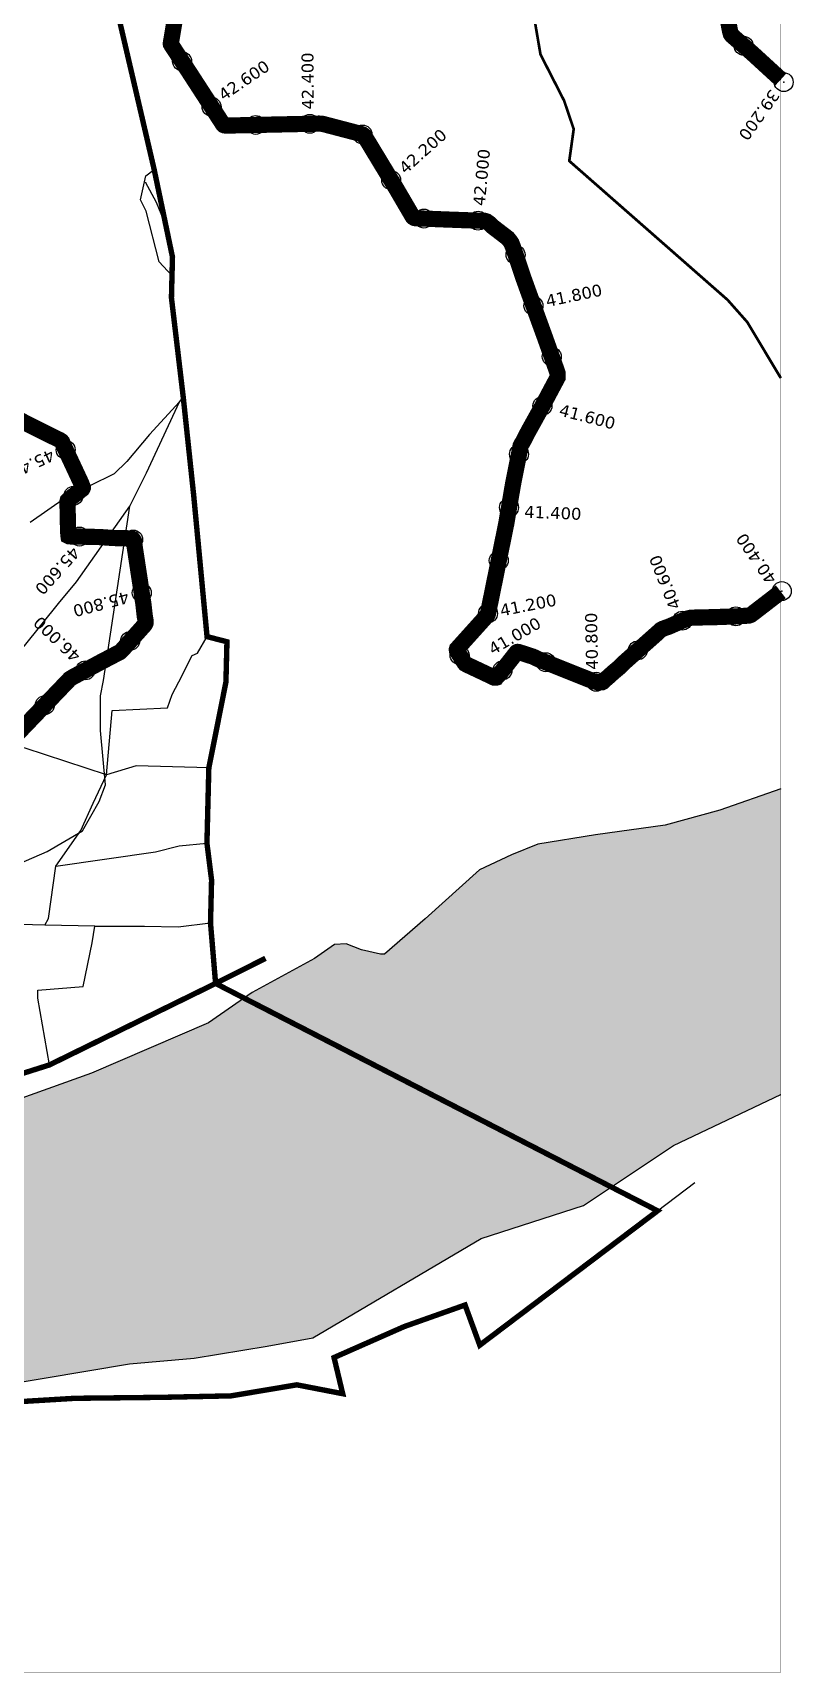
# Model space of a CAD drawing. Header units: inches. Extents: x 381014 to 397336, y 1838559 to 1849522.
# Drawn here: x 387382 to 388787, y 1838559 to 1841591 of the extents above; entities that cross this region are included whole.
import ezdxf

# ---------------------------------------------------------------- set-up
doc = ezdxf.new("R2010")
doc.units = ezdxf.units.IN
doc.header["$MEASUREMENT"] = 0
doc.header["$PDMODE"] = 32
doc.header["$PDSIZE"] = 35
for name, color, linetype in [('BND', 6, 'Continuous'), ('FRL', 3, 'Continuous'), ('NALA', 4, 'Continuous'), ('points', 161, 'Continuous'), ('ROAD', 1, 'Continuous'), ('ROADS', 50, 'Continuous'), ('SY.AREA', 7, 'Continuous')]:
    doc.layers.add(name, color=color, linetype=linetype)
doc.styles.get("Standard").update_dxf_attribs({"font": 'verdana.ttf'})

msp = doc.modelspace()

# ---------------------------------------------------------------- hatches: boundary and pattern name
h = msp.add_hatch()
h.set_pattern_fill('DASH', color=4, scale=500, angle=45)
h.paths.add_polyline_path([(388451, 1839456.8), (388566, 1839533.4), (388764.6, 1839627.8), (388764.6, 1840193.1), (388651.7, 1840153.5), (388550.7, 1840125.9), (388422.1, 1840107.6), (388315.5, 1840090.3), (388267, 1840070.6), (388208, 1840043.1), (388107, 1839952.7), (388030.7, 1839885.8), (387989.9, 1839894.9), (387961.6, 1839906.4), (387939.7, 1839905.1), (387902.5, 1839879.4), (387787.8, 1839816.4), (387772.7, 1839805.8)])
h.paths.add_polyline_path([(387490.6, 1839667.2), (387271.9, 1839588.7), (387053.1, 1839523), (386750.8, 1839429.1), (386619.7, 1839389.3), (386412.6, 1839330.1), (386257, 1839312.1), (386131, 1839313.4), (386061.6, 1839312.1), (385958.9, 1839324.9), (385856.2, 1839340.8), (385803.7, 1839365.4), (385776.7, 1839367), (385728.9, 1839370.2), (385666.9, 1839365.4), (385546.3, 1839361.8), (385530.7, 1839380.5), (385511.6, 1839382.9), (385489.3, 1839378.9), (385320.8, 1839396.6), (384973.2, 1839431.9), (384691.7, 1839436.7), (384639.6, 1839425.9), (384631, 1839409.7), (384606.9, 1839406.6), (384606.7, 1839405.5), (384454, 1839422.3), (384211.5, 1839496.4), (384038.2, 1839567.8), (383876.1, 1839675.9), (383766.9, 1839732.3), (383620.2, 1839824.7), (383568.5, 1839862.4), (383475, 1839969.7), (383347.6, 1840109.2), (383210.5, 1840248.2), (383043.3, 1840405.5), (382951.8, 1840496.9), (382812.5, 1840698), (382768.8, 1840763.5), (382727, 1840807.2), (382689.3, 1840854.8), (382659.4, 1840902.5), (382572.6, 1840983.4), (382548, 1841001.9), (382509.7, 1841020.4), (382473.9, 1841036.4), (382449.2, 1841043.8), (382414.7, 1841043.8), (382403.6, 1841038.9), (382366.8, 1841016.3), (382320.6, 1841019.6), (382299.9, 1841029), (382285.2, 1841034.9), (382270.3, 1841069.7), (382235.7, 1841140.3), (382233.2, 1841157.6), (382218.4, 1841206.9), (382218.4, 1841229.1), (382218.4, 1841269.7), (382214.7, 1841289.5), (382196.2, 1841365.1), (382194.9, 1841382.3), (382188.8, 1841418.1), (382181.4, 1841441.5), (382175.2, 1841463.7), (382167.8, 1841488.4), (382157.9, 1841508.1), (382132, 1841542.6), (382095.8, 1841609.8), (382067.6, 1841624.5), (382040.6, 1841631.8), (381989, 1841641.8), (381941.9, 1841666.8), (381925.2, 1841694.3), (381913.2, 1841728.9), (381885.7, 1841819.8), (381860.5, 1841928.9), (381859, 1841963), (381860.5, 1841992.3), (381882.1, 1842041.3), (381908.4, 1842121.8), (381915.6, 1842150.5), (381916.8, 1842172.1), (381908.4, 1842199.6), (381875.3, 1842269), (381865.7, 1842297.6), (381844.7, 1842335.7), (381821.8, 1842381.8), (381818, 1842437.1), (381812.2, 1842571.1), (381812.2, 1842645.5), (381818, 1842779.4), (381819.9, 1842857.6), (381835.1, 1842926.2), (381842.8, 1843075.5), (381837.1, 1843144.2), (381825.6, 1843199.4), (381797, 1843308.1), (381794.3, 1843356.2), (381785.9, 1843407.5), (381779.9, 1843469.5), (381770.4, 1843551.7), (381766.8, 1843698.6), (381759.4, 1843754.7), (381528.5, 1843776.8), (381324.9, 1843792.6), (381330.9, 1843655.6), (381348.5, 1843538.7), (381406.4, 1843204.5), (381427.2, 1843118), (381444.9, 1842896.9), (381490.1, 1842511), (381515.8, 1842328.4), (381541.3, 1842152.2), (381625.4, 1842051.3), (381644.8, 1841996.5), (381683.5, 1841927.1), (381698.1, 1841890), (381706.2, 1841848.1), (381706.2, 1841793.2), (381703, 1841666.6), (381725.6, 1841523.1), (381745, 1841410.2), (381762.7, 1841332.7), (381772.4, 1841274.7), (381783.7, 1841215), (381804.7, 1841158.5), (381885.8, 1841027.5), (381890.9, 1840970.9), (381904.1, 1840945.6), (381922.3, 1840918.3), (381944.6, 1840888.9), (381984.1, 1840845.4), (382067.9, 1840717.8), (382204.5, 1840565.2), (382288.3, 1840481.8), (382319.9, 1840433.9), (382347.5, 1840401.3), (382362.8, 1840378.9), (382390.3, 1840337.2), (382486.1, 1840296.4), (382532, 1840263.8), (382557.5, 1840237.4), (382590.7, 1840185.5), (382612.4, 1840149.3), (382645.5, 1840112.1), (382685.8, 1840086.3), (382734.4, 1840036.8), (382779.8, 1839993.4), (382838.8, 1839938.7), (382866.7, 1839905.7), (382931, 1839840.8), (382950.6, 1839794.4), (382998.2, 1839728.3), (383021.9, 1839679.8), (383041.6, 1839657), (383066.4, 1839638.5), (383092.2, 1839609.6), (383146, 1839521.8), (383230.4, 1839422.7), (383300.5, 1839363.2), (383351.5, 1839325.2), (383419, 1839286.7), (383500.2, 1839236.9), (383636.7, 1839211.5), (383757.6, 1839162.1), (383807, 1839124.3), (383841.7, 1839089.7), (383891.1, 1839047.7), (383925.8, 1839026.6), (384066.7, 1838990.9), (384297, 1838951.8), (384446.8, 1838919.1), (384529, 1838924.4), (384578.6, 1838939.1), (384622.9, 1838958.1), (384703.1, 1838953.9), (384975.7, 1838918.9), (385028.3, 1838895.6), (385074.9, 1838872.4), (385120.2, 1838851.1), (385227.6, 1838825.7), (385379, 1838824.7), (385407.7, 1838833.2), (385470.6, 1838854.5), (385533.5, 1838869.4), (385621.9, 1838867.3), (385756.2, 1838836.4), (385847.9, 1838816.2), (385948.9, 1838831.9), (386045.9, 1838831.9), (386102.4, 1838839.4), (386171.6, 1838852.2), (386230.2, 1838890.5), (386358.1, 1838899), (386408.2, 1838913.9), (386662.3, 1839013.8), (386777.9, 1839042.9), (386930.5, 1839097), (387043.9, 1839128.3), (387113, 1839133.7), (387166, 1839114.3), (387196.2, 1839098.1), (387250.2, 1839091.6), (387322.6, 1839089.5), (387561.1, 1839129.6), (387680.3, 1839140), (387815.1, 1839162.4), (387899.8, 1839178), (388210.9, 1839361.6), (388399.6, 1839422.5), (388451, 1839456.8), (387772.7, 1839805.8), (387706.8, 1839759.9)])
h.paths.add_polyline_path([(381544.4, 1844421.8), (381503.4, 1844633.7), (381417.8, 1844942.2), (381392.4, 1845025), (381249.5, 1845377.7), (381113, 1845632.5), (381031, 1845811.9), (381031, 1844657.9), (381122.3, 1844516.1), (381283.2, 1844222.8), (381319.4, 1843917.4), (381324.9, 1843792.6), (381528.5, 1843776.8), (381759.4, 1843754.7), (381753.7, 1843798.7), (381716.3, 1843823), (381667.3, 1843941.1), (381622.7, 1844089.8)])
h.paths.add_polyline_path([(382252.1, 1840763.1), (382906.7, 1840089.6), (382995.9, 1840176.3), (382341.3, 1840849.8)], flags=24)
h.paths.add_polyline_path([(383128.8, 1840129.2), (383201, 1840127.3), (383202.2, 1840176.3), (383130, 1840178.1)], flags=24)
h.paths.add_polyline_path([(383194.6, 1840078.3), (383257.4, 1840076.7), (383258.2, 1840107.8), (383195.4, 1840109.4)], flags=24)

# ---------------------------------------------------------------- linework, layer by layer
at = {"const_width": 0.285}
msp.add_lwpolyline([(381031, 1847637.1), (388764.6, 1847637.1), (388764.6, 1838559.6), (381031, 1838559.6)], close=True, dxfattribs=at)
at = {"color": 4}
for points in [[(388764.6, 1840193.1), (388651.7, 1840153.5), (388550.7, 1840125.9), (388422.1, 1840107.6), (388315.5, 1840090.3), (388267, 1840070.6), (388208, 1840043.1), (388107, 1839952.7), (388032.3, 1839887.1), (388024.6, 1839887.1), (387989.9, 1839894.9), (387961.6, 1839906.4), (387939.7, 1839905.1), (387902.5, 1839879.4), (387787.8, 1839816.4), (387706.8, 1839759.9), (387490.6, 1839667.2), (387271.9, 1839588.7)], [(387322.6, 1839089.5), (387561.1, 1839129.6), (387680.3, 1839140), (387815.1, 1839162.4), (387899.8, 1839178), (388210.9, 1839361.6), (388399.6, 1839422.5), (388566, 1839533.4), (388764.6, 1839627.8)]]:
    msp.add_lwpolyline(points, dxfattribs=at)
at = {"layer": 'BND', "lineweight": 30, "const_width": 10}
for points in [[(387720, 1839833), (387710.6, 1839944.8), (387712.6, 1840024.2), (387704, 1840092.3), (387707.5, 1840231.6), (387739.1, 1840390.2), (387740.2, 1840433.5), (387741, 1840464.8), (387704.2, 1840474.3), (387679.5, 1840735.7), (387660.3, 1840916.2), (387638.4, 1841100.8), (387640.3, 1841176.2), (387606.4, 1841338.3), (387520.6, 1841707.1), (387548.8, 1841875.9), (387492.7, 1841947.5), (387517, 1842311.7), (387529.3, 1842532.2), (387493.5, 1842732.8), (387458.3, 1842918.7), (387451.3, 1843093), (387451.3, 1843093)], [(387720, 1839833), (387812.3, 1839879.5)], [(387720, 1839833), (388536.8, 1839412.6), (388208.2, 1839164.1), (388181, 1839238.4), (388068.5, 1839198.5), (387938.9, 1839141.3), (387954.9, 1839074.4), (387870.2, 1839090.8), (387748.3, 1839070.4), (387621, 1839067.7), (387460, 1839065.9), (387313.1, 1839057)]]:
    msp.add_lwpolyline(points, dxfattribs=at)
at = {"layer": 'BND', "lineweight": 30}
msp.add_lwpolyline([(384607.6, 1839463.2, 10, 10, 0), (384965.6, 1839454.1, 10, 10, 0), (385332.8, 1839425.1, 10, 10, 0), (385501.3, 1839411.9, 10, 10, 0), (385551.9, 1839423.9, 10, 10, 0), (385563.5, 1839393.8, 10, 10, 0), (385695.1, 1839390.4, 10, 10, 0), (385806.5, 1839401, 10, 10, 0), (385902.5, 1839370.8, 10, 10, 0), (385959.8, 1839358, 10, 10, 0), (385977.3, 1839357.6, 10, 10, 0), (386121, 1839342.6, 10, 10, 0), (386404.1, 1839363.1, 10, 10, 0), (386570.1, 1839416.4, 10, 10, 0), (386718.2, 1839452.7, 10, 10, 0), (386872.9, 1839505.3, 10, 10, 0), (387201.4, 1839614.8, 10, 10, 0), (387329.1, 1839655.7, 10, 10, 0), (387413.1, 1839682.4, 10, 10, 0), (387720, 1839833, 0, 0, 0)], format="xyseb", dxfattribs=at)
at = {"layer": 'BND', "linetype": 'ByBlock'}
msp.add_lwpolyline([(388536.8, 1839412.6), (388605.5, 1839465.2)], dxfattribs=at)
at = {"layer": 'FRL', "color": 84, "const_width": 30}
for points in [[(387649.5, 1841644), (387637.7, 1841574.1), (387637.3, 1841571.5), (387637.4, 1841569.8), (387638.3, 1841568.2), (387639, 1841567), (387640.7, 1841564.5), (387670.4, 1841519.1), (387734, 1841421), (387734.8, 1841420.3), (387736.3, 1841419.6), (387739.3, 1841419.2), (387911.2, 1841422.9), (387913.4, 1841422.8), (387916.8, 1841422.5), (387920.1, 1841421.8), (387988, 1841404), (387991.3, 1841402.9), (387992.7, 1841401.9), (387994.1, 1841400.8), (387995, 1841399.4), (387997.2, 1841396.4), (388053.4, 1841303.5), (388084.2, 1841250.8), (388085.5, 1841249.6), (388087.7, 1841248.3), (388090.4, 1841247.8), (388150.6, 1841245.4), (388217.3, 1841243), (388221.1, 1841241.8), (388225.9, 1841238.4), (388232.4, 1841232.1), (388260, 1841210.9), (388263.5, 1841206.6), (388266.9, 1841201.5), (388269.9, 1841193.7), (388290, 1841134.1), (388330.5, 1841022.3), (388351, 1840964.5), (388352.2, 1840960.9), (388352.2, 1840957.8), (388351.9, 1840953.2), (388337.1, 1840925.5), (388324.9, 1840902.4), (388298, 1840853.9), (388287.1, 1840832.9), (388285.5, 1840830.8), (388283.8, 1840827.4), (388269.7, 1840756.4), (388257.1, 1840682.9), (388224.3, 1840521.5), (388223.8, 1840519.2), (388223.4, 1840517.2), (388222.7, 1840514.9), (388221.1, 1840512.6), (388166.2, 1840451.6), (388165.9, 1840450.6), (388165.9, 1840449.6), (388166, 1840448.6), (388166.5, 1840447.2), (388179.8, 1840426), (388180.8, 1840425), (388181.4, 1840424.1), (388184.5, 1840422.3), (388231.6, 1840400.1), (388233.3, 1840399.2), (388235.3, 1840398.3), (388236.4, 1840398.3), (388237.6, 1840398.3), (388238.7, 1840398.6), (388240.3, 1840400.9), (388243.6, 1840403.6), (388276.4, 1840445.3), (388277.2, 1840445.8), (388278.1, 1840446), (388279.3, 1840445.9), (388281.1, 1840445.5), (388282.5, 1840445), (388306.4, 1840437.3), (388319.4, 1840431.2), (388351.9, 1840418.2), (388418.1, 1840391.8), (388421.6, 1840391.5), (388425.1, 1840390.1), (388427.7, 1840389.7), (388429.9, 1840389.7), (388432.3, 1840389.7), (388434.2, 1840389.9), (388435.8, 1840390.7), (388438.8, 1840393.9), (388445.5, 1840399.6), (388455.4, 1840408.6), (388465.8, 1840417.2), (388474.6, 1840426), (388538.4, 1840482.7), (388542, 1840486.3), (388546.3, 1840488.8), (388556.9, 1840492.4), (388570.8, 1840498.5), (388590.8, 1840507.4), (388598.5, 1840509.2), (388612.3, 1840509.7), (388639.3, 1840510.2), (388681.8, 1840511.7), (388695.5, 1840512.5), (388705.3, 1840513.2), (388709.3, 1840514.6), (388713.2, 1840517.5), (388722.1, 1840524.3), (388764.6, 1840557.1)], [(388764.6, 1841504.5), (388712.7, 1841552.1), (388681.7, 1841579.2), (388674.2, 1841585.8), (388672.3, 1841588.4), (388670.9, 1841592.9), (388666, 1841618.7)], [(387351.8, 1840292.8), (387447.6, 1840392.8), (387450.6, 1840396), (387453.5, 1840397.8), (387456.6, 1840399.7), (387510.1, 1840428.4), (387543.9, 1840446.1), (387547, 1840449.2), (387587.5, 1840494.5), (387589.5, 1840497.2), (387590.5, 1840499.3), (387590.7, 1840501), (387590.6, 1840503.8), (387589, 1840512.7), (387586.6, 1840534.6), (387569.4, 1840647.5), (387569.4, 1840650.5), (387568.1, 1840653.2), (387566.6, 1840654.9), (387563.3, 1840655.9), (387558.2, 1840656.1), (387548.5, 1840656.3), (387536.7, 1840656.4), (387522.4, 1840657.2), (387507.9, 1840658.3), (387457, 1840659.6), (387451.7, 1840659.6), (387449.2, 1840659.7), (387448.2, 1840660.2), (387448.1, 1840660.9), (387448, 1840661.8), (387448, 1840662.8), (387447.4, 1840668.4), (387446.3, 1840722.5), (387446.3, 1840724.1), (387446.7, 1840725.7), (387448.2, 1840727.2), (387449.8, 1840728.8), (387452.1, 1840730.6), (387473.4, 1840747.1), (387474.1, 1840748.2), (387474.5, 1840749.2), (387474.5, 1840750.4), (387474, 1840751.9), (387471.1, 1840759.2), (387437.1, 1840832.1), (387436.3, 1840834.3), (387435, 1840835.8), (387432.2, 1840837.7), (387392.4, 1840857.4), (387304.3, 1840902.1)]]:
    msp.add_lwpolyline(points, dxfattribs=at)
at = {"layer": 'FRL', "color": 82}
for points in [[(388764.6, 1840557.1), (388722.1, 1840524.3), (388713.2, 1840517.5), (388709.3, 1840514.6), (388705.3, 1840513.2), (388695.5, 1840512.5), (388681.8, 1840511.7), (388639.3, 1840510.2), (388612.3, 1840509.7), (388598.5, 1840509.2), (388590.8, 1840507.4), (388570.8, 1840498.5), (388556.9, 1840492.4), (388546.3, 1840488.8), (388542, 1840486.3), (388538.4, 1840482.7), (388474.6, 1840426), (388465.8, 1840417.2), (388455.4, 1840408.6), (388445.5, 1840399.6), (388438.8, 1840393.9), (388435.8, 1840390.7), (388434.2, 1840389.9), (388432.3, 1840389.7), (388429.9, 1840389.7), (388427.7, 1840389.7), (388425.1, 1840390.1), (388421.6, 1840391.5), (388418.1, 1840391.8), (388351.9, 1840418.2), (388319.4, 1840431.2), (388306.4, 1840437.3), (388282.5, 1840445), (388281.1, 1840445.5), (388279.3, 1840445.9), (388278.1, 1840446), (388277.2, 1840445.8), (388276.4, 1840445.3), (388243.6, 1840403.6), (388240.3, 1840400.9), (388238.7, 1840398.6), (388237.6, 1840398.3), (388236.4, 1840398.3), (388235.3, 1840398.3), (388233.3, 1840399.2), (388231.6, 1840400.1), (388184.5, 1840422.3), (388181.4, 1840424.1), (388180.8, 1840425), (388179.8, 1840426), (388166.5, 1840447.2), (388166, 1840448.6), (388165.9, 1840449.6), (388165.9, 1840450.6), (388166.2, 1840451.6), (388221.1, 1840512.6), (388222.7, 1840514.9), (388223.4, 1840517.2), (388223.8, 1840519.2), (388224.3, 1840521.5), (388257.1, 1840682.9), (388269.7, 1840756.4), (388283.8, 1840827.4), (388285.5, 1840830.8), (388287.1, 1840832.9), (388298, 1840853.9), (388324.9, 1840902.4), (388337.1, 1840925.5), (388351.9, 1840953.2), (388352.2, 1840957.8), (388352.2, 1840960.9), (388351, 1840964.5), (388330.5, 1841022.3), (388290, 1841134.1), (388269.9, 1841193.7), (388266.9, 1841201.5), (388263.5, 1841206.6), (388260, 1841210.9), (388232.4, 1841232.1), (388225.9, 1841238.4), (388221.1, 1841241.8), (388217.3, 1841243), (388150.6, 1841245.4), (388090.4, 1841247.8), (388087.7, 1841248.3), (388085.5, 1841249.6), (388084.2, 1841250.8), (388053.4, 1841303.5), (387997.2, 1841396.4), (387995, 1841399.4), (387994.1, 1841400.8), (387992.7, 1841401.9), (387991.3, 1841402.9), (387988, 1841404), (387920.1, 1841421.8), (387916.8, 1841422.5), (387913.4, 1841422.8), (387911.2, 1841422.9), (387739.3, 1841419.2), (387736.3, 1841419.6), (387734.8, 1841420.3), (387734, 1841421), (387670.4, 1841519.1), (387640.7, 1841564.5), (387639, 1841567), (387638.3, 1841568.2), (387637.4, 1841569.8), (387637.3, 1841571.5), (387637.7, 1841574.1), (387649.5, 1841644)], [(388670.9, 1841592.9), (388672.3, 1841588.4), (388674.2, 1841585.8), (388681.7, 1841579.2), (388712.7, 1841552.1), (388764.6, 1841504.5)], [(387304.3, 1840902.1), (387392.4, 1840857.4), (387432.2, 1840837.7), (387435, 1840835.8), (387436.3, 1840834.3), (387437.1, 1840832.1), (387471.1, 1840759.2), (387474, 1840751.9), (387474.5, 1840750.4), (387474.5, 1840749.2), (387474.1, 1840748.2), (387473.4, 1840747.1), (387452.1, 1840730.6), (387449.8, 1840728.8), (387448.2, 1840727.2), (387446.7, 1840725.7), (387446.3, 1840724.1), (387446.3, 1840722.5), (387447.4, 1840668.4), (387448, 1840662.8), (387448, 1840661.8), (387448.1, 1840660.9), (387448.2, 1840660.2), (387449.2, 1840659.7), (387451.7, 1840659.6), (387457, 1840659.6), (387507.9, 1840658.3), (387522.4, 1840657.2), (387536.7, 1840656.4), (387548.5, 1840656.3), (387558.2, 1840656.1), (387563.3, 1840655.9), (387566.6, 1840654.9), (387568.1, 1840653.2), (387569.4, 1840650.5), (387569.4, 1840647.5), (387586.6, 1840534.6), (387589, 1840512.7), (387590.6, 1840503.8), (387590.7, 1840501), (387590.5, 1840499.3), (387589.5, 1840497.2), (387587.5, 1840494.5), (387547, 1840449.2), (387543.9, 1840446.1), (387510.1, 1840428.4), (387456.6, 1840399.7), (387453.5, 1840397.8), (387450.6, 1840396), (387447.6, 1840392.8), (387351.8, 1840292.8)]]:
    msp.add_lwpolyline(points, dxfattribs=at)
at = {"layer": 'NALA', "linetype": 'ByBlock'}
msp.add_lwpolyline([(387639.4, 1841141.8), (387615.9, 1841167.1), (387592, 1841261), (387581.3, 1841282), (387591.2, 1841326.4), (387606.4, 1841338.3)], dxfattribs=at)
at = {"layer": 'points'}
for p in [(388695.9, 1841566.8), (387658.1, 1841538), (388769.9, 1841499.6), (387712.5, 1841454.1), (387794.1, 1841420.4), (387894.1, 1841422.5), (387991.5, 1841402.7), (388044.5, 1841318.3), (388105, 1841247.3), (388205, 1841243.4), (388274.4, 1841180.5), (388307.4, 1841086.1), (388341.2, 1840992), (388324, 1840900.9), (387442.9, 1840819.7), (388280.6, 1840811.5), (387457.3, 1840734.7), (388262.3, 1840713.2), (387468.5, 1840659.3), (387567.7, 1840653.7), (388243.3, 1840615.1), (387583.5, 1840555.2), (388766.3, 1840558.4), (388223.4, 1840517.1), (388681.5, 1840511.7), (388582.5, 1840503.8), (387562.2, 1840466.3), (388500.5, 1840449), (388170.9, 1840440.1), (388330.2, 1840426.9), (387479.6, 1840412), (388250.1, 1840411.9), (388423.3, 1840390.8), (387404.4, 1840347.7)]:
    msp.add_point(p, dxfattribs=at)
at = {"layer": 'ROAD', "linetype": 'ByBlock'}
for points in [[(387256.8, 1840011.3), (387408.8, 1840077.2), (387474, 1840115.3), (387504.9, 1840169.5), (387516.4, 1840200.4), (387507.4, 1840300.7), (387507.4, 1840364.6), (387513, 1840393.2), (387561.4, 1840715.7), (387592.6, 1840776.9), (387653.4, 1840908.2), (387660.3, 1840916.2)], [(387653.4, 1840908.2), (387597.6, 1840848.1), (387556.1, 1840798.3), (387532.6, 1840775.2), (387442.8, 1840730.7), (387377.6, 1840685.6)], [(386494.4, 1840380), (386593.6, 1840369.4), (386638.9, 1840363.4), (386675.6, 1840348.8), (386812.7, 1840329.9), (386886.4, 1840321.4), (386973.7, 1840318.3), (387043.9, 1840302.9), (387131.8, 1840290.5), (387175.2, 1840280.6), (387204.1, 1840278.1), (387243.2, 1840304.9), (387304.3, 1840384.8), (387366.6, 1840457.2), (387429.9, 1840535.3), (387463.2, 1840575.4), (387561.4, 1840715.7)]]:
    msp.add_lwpolyline(points, dxfattribs=at)
at = {"layer": 'ROADS', "color": 40, "const_width": 5}
msp.add_lwpolyline([(388764.6, 1840952.4), (388761.6, 1840957.2), (388702.5, 1841055.9), (388666.2, 1841096.9), (388373.6, 1841353.8), (388381.8, 1841412.8), (388364, 1841465.4), (388320.4, 1841550.8), (388309.2, 1841616.6)], dxfattribs=at)
at = {"layer": 'SY.AREA'}
msp.add_lwpolyline([(387631.2, 1841227.7), (387610.6, 1841276.7), (387590.4, 1841314.3)], dxfattribs=at)
at = {"layer": 'SY.AREA', "linetype": 'ByBlock'}
for points in [[(387424.8, 1840049.6), (387471.2, 1840115.5), (387493.5, 1840166.2), (387518.2, 1840218.7), (387528.7, 1840337.4), (387631.1, 1840342.9), (387639.7, 1840367.2), (387652, 1840390.9), (387676.5, 1840439.2), (387686.4, 1840443.9), (387704.2, 1840474.3)], [(387707.5, 1840231.6), (387573.2, 1840235.1), (387518.2, 1840218.7), (387367.8, 1840268.3), (387220.2, 1840279.1), (387212.8, 1840286.9), (387149.6, 1840296.1), (386978, 1840330.3), (386897.7, 1840332.4), (386765.1, 1840344.1), (386660.4, 1840358.5), (386613.2, 1840301.7), (386540.1, 1840216.2), (386528.8, 1840143.9), (386461, 1840156.8), (386450.9, 1840127.7), (386406.4, 1840083.8), (386388.3, 1840042), (386352.2, 1840029.5), (386369.4, 1839926.3)], [(387404.7, 1839941), (387411.3, 1839953.3), (387424.8, 1840049.6), (387609.1, 1840076.6), (387652.7, 1840087.5), (387704, 1840092.3)], [(387413.1, 1839682.4), (387391.3, 1839805.8), (387391.7, 1839820.8), (387475.4, 1839827.6), (387491.8, 1839908.3), (387496.6, 1839938.7), (387404.7, 1839941), (387244.6, 1839945.1)], [(387496.6, 1839938.7), (387588.6, 1839939), (387650.7, 1839937.4), (387710.6, 1839944.8)]]:
    msp.add_lwpolyline(points, dxfattribs=at)

# ---------------------------------------------------------------- texts
at = {"layer": 'points', "color": 1}
for s, rotation, p in [('42.600', 34.2113, (387734.9, 1841464.2)), ('42.400', 90.4712, (387901.6, 1841448.9)), ('39.200', 234.6433, (388746.2, 1841488)), ('42.200', 41.9218, (388070.9, 1841328.4)), ('42.000', 84.6656, (388217.5, 1841269.9)), ('41.800', 11.7833, (388332.7, 1841083.7)), ('41.600', 345.5831, (388353.2, 1840883.4)), ('45.400', 204.8036, (387416, 1840821.6)), ('41.400', 357.7033, (388290.1, 1840694.4)), ('40.400', 124.4829, (388758.1, 1840580.9)), ('45.600', 228.1196, (387454.9, 1840642.5)), ('40.600', 111.9774, (388580.3, 1840529.7)), ('45.800', 194.8375, (387556.6, 1840558.5)), ('41.200', 11.1891, (388247.9, 1840511.6)), ('46.000', 136.4104, (387472.6, 1840440.8)), ('41.000', 30.0848, (388232.5, 1840439.7)), ('40.800', 91.0577, (388426.7, 1840413.3))]:
    msp.add_text(s, height=22, rotation=rotation, dxfattribs=at).set_placement(p)

doc.saveas('drawing.dxf')
